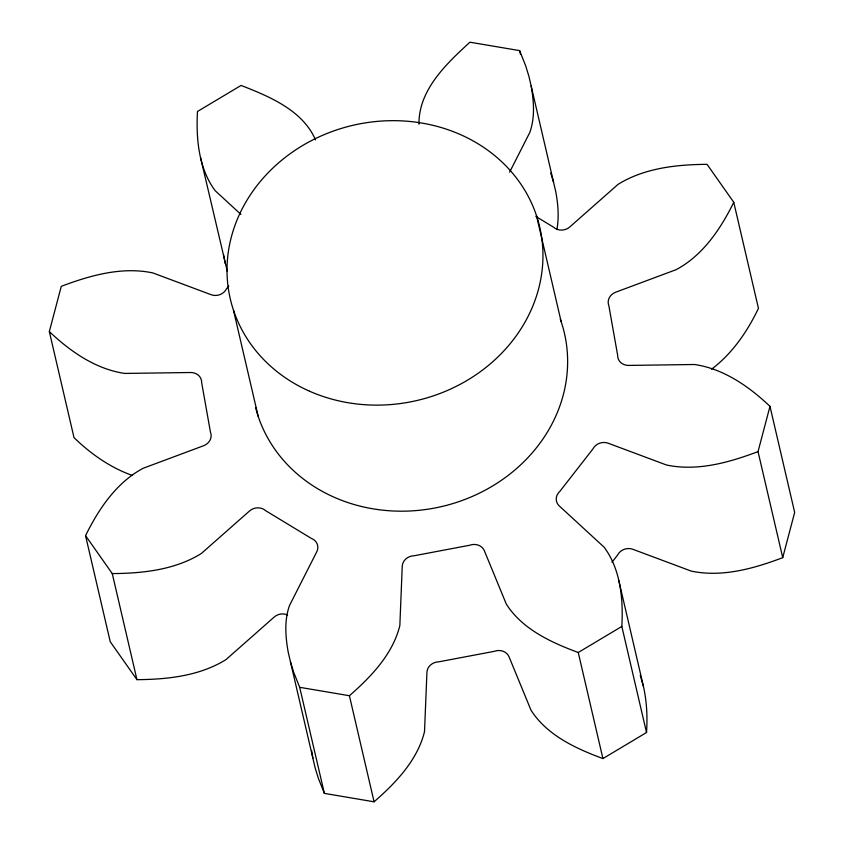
<?xml version="1.0" encoding="UTF-8"?>
<svg xmlns="http://www.w3.org/2000/svg" width="844" height="844" viewBox="0 0 844 844"><rect width="100%" height="100%" fill="white"/><g stroke="black" fill="none" stroke-linecap="round" stroke-linejoin="round"><path stroke-width="1.27" d="M418.993 124.226C418.434 89.991 446.603 63.574 469.918 42.2L519.63 50.619L525.707 65.885L528.893 76.276L555.827 191.999C558.095 204.322 559.139 217.087 556.924 229.494M228.787 285.916L226.371 289.017A11.531 10.255 -13.1 0 1 211.116 294.704L152.88 272.939C122.021 266.366 90.076 275.439 61.274 286.338L49.332 331.587C70.263 351.41 95.636 369.176 124.775 373.428L190.586 372.51A11.531 10.255 -13.1 0 1 201.663 382.648L210.462 432.202A11.531 10.255 -13.1 0 1 203.583 445.737L143.153 468.272C116.419 482.525 98.6 509.101 85.55 535.645L112.263 573.593C142.668 573.382 174.898 569.922 201.273 553.558L249.507 510.989A11.531 10.255 -13.1 0 1 265.723 510.726L311.236 538.345A11.531 10.255 -13.1 0 1 316.764 551.797L289.545 605.422C284.164 620.308 285.472 636.703 288.173 652.001L315.107 767.724L318.293 778.115L324.37 793.381L374.082 801.8C395.72 782.884 417.442 760.349 424.521 731.621L426.927 672.341A11.531 10.255 -13.1 0 1 438.774 661.833L494.352 651.325A11.531 10.255 -13.1 0 1 509.048 656.822L530.971 710.131C546.954 735.293 575.935 748.586 602.922 758.566L646.525 732.518L621.838 626.448C623.294 599.419 620.804 569.689 604.167 547.25L559.319 505.978A11.531 10.255 -13.1 0 1 559.867 491.366L592.942 448.902A11.531 10.255 -13.1 0 1 608.197 443.227L666.433 464.981C697.302 471.564 729.248 462.491 758.039 451.593L769.981 406.344C749.05 386.52 723.688 368.754 694.549 364.502L628.727 365.42A11.531 10.255 -13.1 0 1 617.65 355.282L608.862 305.728A11.531 10.255 -13.1 0 1 615.73 292.193L676.16 269.658C702.894 255.405 720.723 228.829 733.763 202.286L707.05 164.337C676.656 164.548 644.415 168.009 618.04 184.372L569.805 226.941A11.531 10.255 -13.1 0 1 553.59 227.205L535.834 216.423M646.525 732.518C647.548 717.136 646.831 701.564 643.455 686.489L618.768 580.419M611.984 562.231L617.629 554.983A11.531 10.255 -13.1 0 1 632.884 549.296L691.12 571.061C721.979 577.634 753.924 568.561 782.726 557.662L794.668 512.413L769.981 406.344M509.649 172.144L529.779 132.508C535.149 117.622 533.841 101.227 531.14 85.93M290.42 661.654L293.606 672.046L299.683 687.311L349.405 695.73C371.033 676.814 392.755 654.279 399.845 625.552L402.24 566.271A11.531 10.255 -13.1 0 1 414.098 555.763L469.665 545.256A11.531 10.255 -13.1 0 1 484.361 550.752L506.294 604.061C522.267 629.223 551.248 642.516 578.245 652.496L621.838 626.448M711.566 369.208C732.286 353.573 747.351 331.565 758.45 308.355L733.763 202.286M85.55 535.645L110.237 641.714L136.95 679.663C167.344 679.452 199.585 675.991 225.96 659.628L274.194 617.059A11.531 10.255 -13.1 0 1 287.561 614.938M132.308 475.404C110.226 467.66 90.762 453.798 74.019 437.656L49.332 331.587M240.909 214.397L215.157 190.681C198.509 168.241 196.019 138.511 197.475 111.482L241.078 85.434C269.236 96.416 302.764 110.247 315.519 139.925M640.248 675.379L643.455 686.489M550.752 173.115L553.58 182.346M200.545 157.512L227.289 271.335M758.039 451.593L782.726 557.662M519.63 50.619L520.526 54.449M536.457 215.505L561.133 321.575M578.245 652.496L602.922 758.566M349.405 695.73L374.082 801.8M233.493 310.286L258.18 416.356M299.683 687.311L324.37 793.381M112.263 573.593L136.95 679.663M223.523 254.772L225.232 263.581M311.626 750.485L312.86 758.07M560.311 319.19A158.83 141.275 -13.1 0 1 450.918 504.142A158.83 141.275 -13.1 0 1 255.584 407.515M309.579 391.226A158.83 141.275 -13.1 0 0 542.903 251.828A158.83 141.275 -13.1 0 0 302.447 145.632A158.83 141.275 -13.1 0 0 309.579 391.226"/></g></svg>
